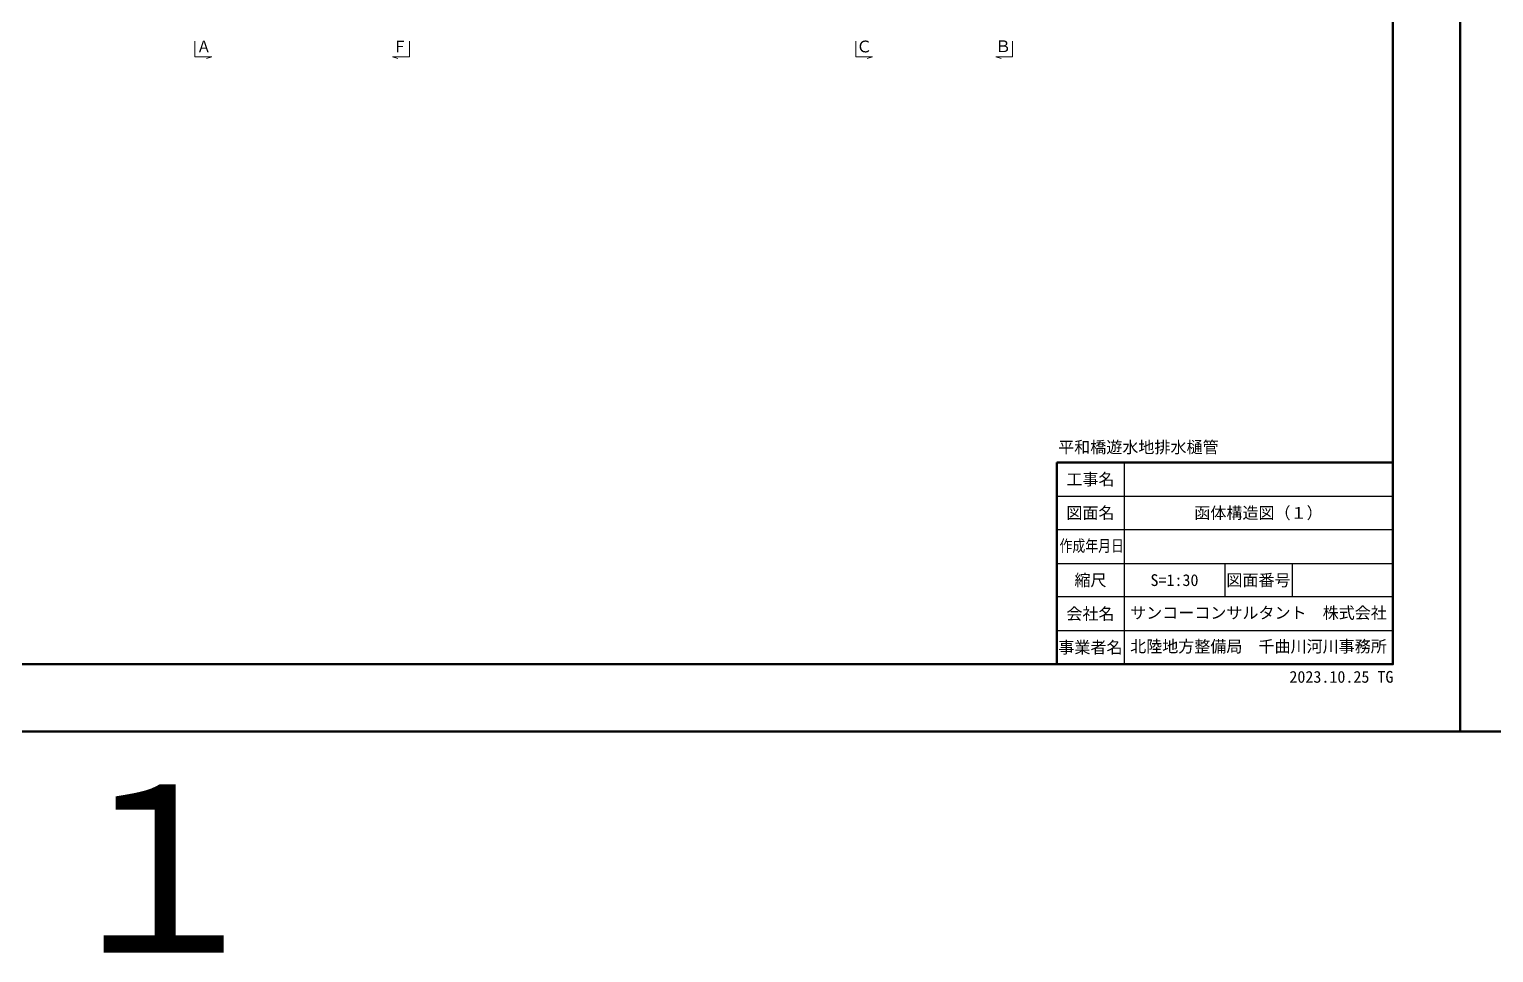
# Model space of a CAD drawing. Header units: millimetres. Extents: x 0 to 126150, y -2000 to 17820.
# Drawn here: x 12457 to 25530, y -1975 to 6266 of the extents above; entities that cross this region are included whole.
import ezdxf
from ezdxf.enums import TextEntityAlignment as Align

# ---------------------------------------------------------------- set-up
doc = ezdxf.new("R2010")
doc.units = ezdxf.units.MM
doc.header["$LTSCALE"] = 30
for name, color, linetype, lineweight in [('0文字', 41, 'Continuous', 5), ('D-TTL', 2, 'Continuous', 50), ('D-TTL-FRAM', 7, 'Continuous', 50), ('D-TTL-LINE', 7, 'Continuous', 25), ('D-TTL-TXT', 7, 'Continuous', 25)]:
    doc.layers.add(name, color=color, linetype=linetype, lineweight=lineweight)
doc.styles.get("Standard").update_dxf_attribs({"font": 'MS Gothic.ttf'})
doc.styles.add('寸法文字', font='MS Gothic.ttf')

msp = doc.modelspace()

# ---------------------------------------------------------------- linework, layer by layer
at = {"layer": '0文字'}
for points in [[(13935.6, 6159.1), (13935.6, 6020), (14086.2, 6020), (14037.7, 6005.3)], [(15849.6, 6159.1), (15849.6, 6020), (15699, 6020), (15747.5, 6005.3)], [(19835.1, 6159.1), (19835.1, 6020), (19985.7, 6020), (19937.2, 6005.3)], [(21235.1, 6159.1), (21235.1, 6020), (21084.5, 6020), (21133, 6005.3)]]:
    msp.add_lwpolyline(points, dxfattribs=at)
at = {"layer": 'D-TTL'}
for points in [[(0, 0), (25230, 0), (25230, 17820), (0, 17820)], [(25230, 0), (50460, 0), (50460, 17820), (25230, 17820)], [(600, 600), (24630, 600), (24630, 17220), (600, 17220)]]:
    msp.add_lwpolyline(points, close=True, dxfattribs=at)
at = {"layer": 'D-TTL-FRAM'}
for p, q in [((21630, 2400), (24630, 2400)), ((21630, 600), (21630, 2400)), ((24630, 2400), (24630, 600)), ((24630, 600), (21630, 600))]:
    msp.add_line(p, q, dxfattribs=at)
at = {"layer": 'D-TTL-LINE'}
for p, q in [((22230, 2400), (22230, 600)), ((21630, 2100), (24630, 2100)), ((24630, 1800), (21630, 1800)), ((21630, 1500), (24630, 1500)), ((23130, 1500), (23130, 1200)), ((23730, 1500), (23730, 1200)), ((24630, 1200), (21630, 1200)), ((21630, 900), (24630, 900))]:
    msp.add_line(p, q, dxfattribs=at)

# ---------------------------------------------------------------- texts
msp.add_text('Ａ１', height=1500).set_placement((12615, -2425.2), align=Align.BOTTOM_CENTER)
at = {"layer": '0文字', "width": 0.9}
for s, p in [('Ａ', (13951, 6060.3)), ('Ｆ', (15701.6, 6060.3))]:
    msp.add_text(s, height=105, dxfattribs=at).set_placement(p)
at = {"layer": '0文字', "style": '寸法文字'}
for s, p in [('Ｃ', (19839.2, 6060.3)), ('Ｂ', (21078.4, 6062.4))]:
    msp.add_text(s, height=105, dxfattribs=at).set_placement(p)
at = {"layer": 'D-TTL-TXT', "style": '寸法文字'}
msp.add_text('平和橋遊水地排水樋管', height=105, dxfattribs=at).set_placement((21641.9, 2452.7), align=Align.BOTTOM_LEFT)
for s, p in [('工事名', (21930, 2250)), ('図面名', (21930, 1950)), ('函体構造図（１）', (23430, 1950)), ('縮尺', (21930, 1350)), ('S=1:30', (22680, 1350)), ('図面番号', (23430, 1350)), ('会社名', (21930, 1050)), ('事業者名', (21930, 750))]:
    msp.add_text(s, height=105, dxfattribs=at).set_placement(p, align=Align.MIDDLE_CENTER)
at = {"layer": 'D-TTL-TXT', "style": '寸法文字', "width": 0.84179}
msp.add_text('作成年月日', height=105, dxfattribs=at).set_placement((21654.2, 1604), (22228.5, 1604), align=Align.FIT)
at = {"layer": 'D-TTL-TXT', "color": 7, "style": '寸法文字'}
for s, p in [('サンコーコンサルタント\u3000株式会社', (23430, 1058.6)), ('北陸地方整備局  千曲川河川事務所', (23430, 758.6))]:
    msp.add_text(s, height=105, dxfattribs=at).set_placement(p, align=Align.MIDDLE_CENTER)
at = {"layer": 'Defpoints', "style": '寸法文字'}
msp.add_text('2023.10.25 TG', height=105, dxfattribs=at).set_placement((24634.5, 434.4), align=Align.RIGHT)

doc.saveas('drawing.dxf')
